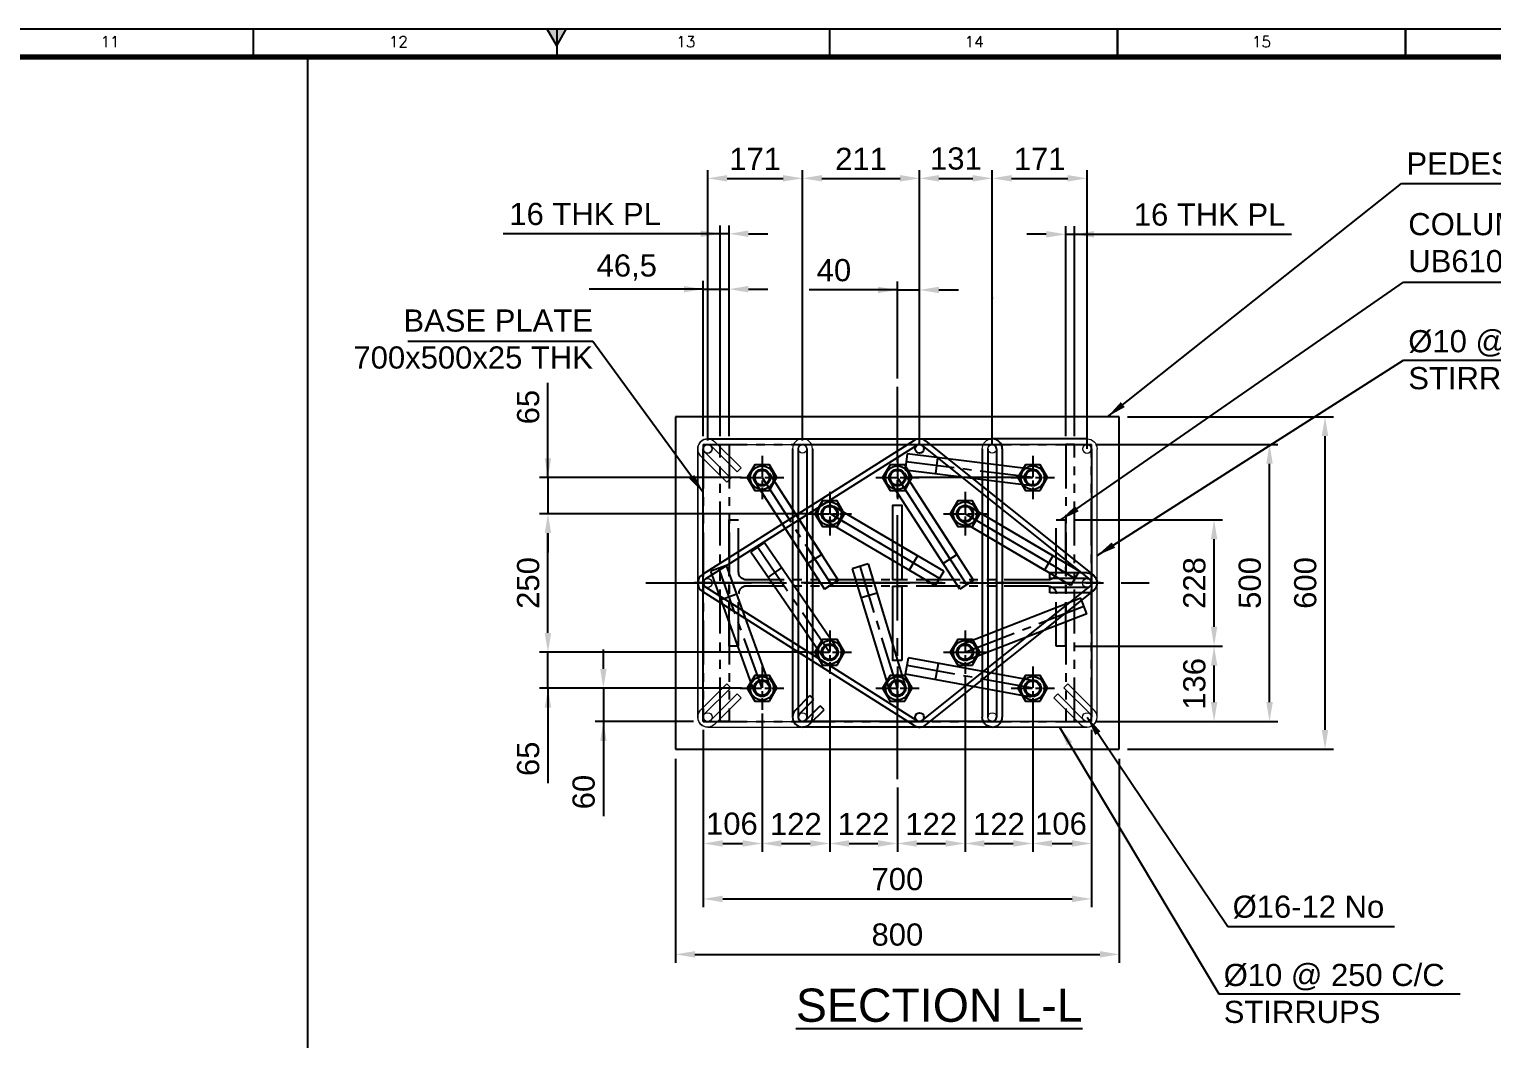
# Model space of a CAD drawing. Header units: millimetres. Extents: x -1055 to 11244, y -20673 to 2560.
# Drawn here: x 6047 to 6310.7, y 1556.7 to 1738.8 of the extents above; entities that cross this region are included whole.
import ezdxf
from ezdxf.enums import TextEntityAlignment as Align

# ---------------------------------------------------------------- set-up
doc = ezdxf.new("R2010")
doc.units = ezdxf.units.MM
doc.linetypes.add('CENTER2', pattern=[28.575, 19.05, -3.175, 3.175, -3.175])
doc.linetypes.add('PHANTOM2', pattern=[31.75, 15.875, -3.175, 3.175, -3.175, 3.175, -3.175])
doc.layers.add('BORDER', color=6, linetype='Continuous')
doc.styles.add('ROMANS', font='romans.shx', dxfattribs={"width": 0.8})
doc.styles.get("Standard").update_dxf_attribs({"font": 'arial.ttf'})
doc.dimstyles.new('ISO-25', dxfattribs={"dimtxt": 4, "dimasz": 3.5, "dimexe": 1.5, "dimexo": 1.5, "dimgap": 1.5, "dimtad": 1, "dimtxsty": 'Standard', "dimcen": 0, "dimadec": 0, "dimazin": 0, "dimtfac": 1, "dimtmove": 0, "dimatfit": 3, "dimfxl": 1, "dimarcsym": 0})

# ---------------------------------------------------------------- blocks, each defined once
blk = doc.blocks.new('A1B')
at = {"layer": 'BORDER', "color": 1}
for p, q in [((575.81, 585), (575.81, 590)), ((679.69, 590), (679.69, 585)), ((731.63, 590), (731.63, 585)), ((731.63, 585), (731.63, 590)), ((731.63, 590), (731.63, 585)), ((783.56, 590), (783.56, 585)), ((783.56, 585), (783.56, 590))]:
    blk.add_line(p, q, dxfattribs=at)
at = {"layer": 'BORDER'}
for p, q in [((630.5, 587), (628.77, 590)), ((630.5, 590), (630.5, 585)), ((630.5, 587), (632.23, 590))]:
    blk.add_line(p, q, dxfattribs=at)
blk.add_lwpolyline([(837, 3), (837, 590), (3, 590), (3, 3)], close=True, dxfattribs=at)
at = {"layer": 'BORDER', "const_width": 1}
blk.add_lwpolyline([(8, 8), (832, 8), (832, 585), (8, 585)], close=True, dxfattribs=at)
at = {"layer": 'BORDER'}
blk.add_solid([(632.23, 590), (628.77, 590), (630.5, 587)], dxfattribs=at)
at = {"layer": 'BORDER', "color": 1, "style": 'ROMANS'}
for s, p in [('11', (549.97, 586.75)), ('12', (601.96, 586.75)), ('13', (653.79, 586.75)), ('14', (705.77, 586.75)), ('15', (757.56, 586.75))]:
    blk.add_text(s, height=2, dxfattribs=at).set_placement(p, align=Align.CENTER)
blk = doc.blocks.new('*D28468')
at = {"color": 0, "lineweight": -2}
for p, q in [((6163.5, 1607.19), (6163.5, 1570.44)), ((6243.5, 1607.19), (6243.5, 1570.44)), ((6167, 1571.94), (6240, 1571.94))]:
    blk.add_line(p, q, dxfattribs=at)
at = {"color": 0}
for points in [[(6167, 1572.53), (6167, 1571.36), (6163.5, 1571.94)], [(6240, 1571.36), (6240, 1572.53), (6243.5, 1571.94)]]:
    blk.add_solid(points, dxfattribs=at)
at = {"layer": 'Defpoints', "color": 0}
for p in [(6163.5, 1608.69), (6243.5, 1608.69), (6243.5, 1571.94)]:
    blk.add_point(p, dxfattribs=at)
at = {"color": 0, "insert": (6203.5, 1575.49), "char_height": 4, "attachment_point": 5}
blk.add_mtext('800', dxfattribs=at)
blk = doc.blocks.new('*D28469')
at = {"color": 0, "lineweight": -2}
for p, q in [((6245, 1668.94), (6282.1, 1668.94)), ((6280.6, 1612.44), (6280.6, 1665.44)), ((6245, 1608.94), (6282.1, 1608.94))]:
    blk.add_line(p, q, dxfattribs=at)
at = {"color": 0}
for points in [[(6281.18, 1665.44), (6280.01, 1665.44), (6280.6, 1668.94)], [(6280.01, 1612.44), (6281.18, 1612.44), (6280.6, 1608.94)]]:
    blk.add_solid(points, dxfattribs=at)
at = {"layer": 'Defpoints', "color": 0}
for p in [(6243.5, 1668.94), (6280.6, 1668.94), (6243.5, 1608.94)]:
    blk.add_point(p, dxfattribs=at)
at = {"color": 0, "insert": (6277.05, 1638.94), "char_height": 4, "attachment_point": 5, "rotation": 90}
blk.add_mtext('600', dxfattribs=at)
blk = doc.blocks.new('*D28470')
at = {"color": 0, "lineweight": -2}
for p, q in [((6239.2, 1663.94), (6272.1, 1663.94)), ((6270.6, 1617.44), (6270.6, 1660.44)), ((6239.2, 1613.94), (6272.1, 1613.94))]:
    blk.add_line(p, q, dxfattribs=at)
at = {"color": 0}
for points in [[(6271.18, 1660.44), (6270.01, 1660.44), (6270.6, 1663.94)], [(6270.01, 1617.44), (6271.18, 1617.44), (6270.6, 1613.94)]]:
    blk.add_solid(points, dxfattribs=at)
at = {"layer": 'Defpoints', "color": 0}
for p in [(6237.7, 1663.94), (6270.6, 1663.94), (6237.7, 1613.94)]:
    blk.add_point(p, dxfattribs=at)
at = {"color": 0, "insert": (6267.05, 1638.94), "char_height": 4, "attachment_point": 5, "rotation": 90}
blk.add_mtext('500', dxfattribs=at)
blk = doc.blocks.new('*D28471')
at = {"color": 0, "lineweight": -2}
for p, q in [((6168.5, 1612.44), (6168.5, 1580.44)), ((6238.5, 1612.44), (6238.5, 1580.44)), ((6172, 1581.94), (6235, 1581.94))]:
    blk.add_line(p, q, dxfattribs=at)
at = {"color": 0}
for points in [[(6172, 1582.53), (6172, 1581.36), (6168.5, 1581.94)], [(6235, 1581.36), (6235, 1582.53), (6238.5, 1581.94)]]:
    blk.add_solid(points, dxfattribs=at)
at = {"layer": 'Defpoints', "color": 0}
for p in [(6168.5, 1613.94), (6238.5, 1613.94), (6238.5, 1581.94)]:
    blk.add_point(p, dxfattribs=at)
at = {"color": 0, "insert": (6203.5, 1585.49), "char_height": 4, "attachment_point": 5}
blk.add_mtext('700', dxfattribs=at)
blk = doc.blocks.new('*D28472')
at = {"color": 0, "lineweight": -2}
for p, q in [((6179.1, 1615.4), (6179.1, 1590.44)), ((6168.5, 1612.44), (6168.5, 1590.44)), ((6172, 1591.94), (6175.6, 1591.94))]:
    blk.add_line(p, q, dxfattribs=at)
at = {"color": 0}
for points in [[(6172, 1592.53), (6172, 1591.36), (6168.5, 1591.94)], [(6175.6, 1591.36), (6175.6, 1592.53), (6179.1, 1591.94)]]:
    blk.add_solid(points, dxfattribs=at)
at = {"layer": 'Defpoints', "color": 0}
for p in [(6179.1, 1616.9), (6168.5, 1613.94), (6179.1, 1591.94)]:
    blk.add_point(p, dxfattribs=at)
at = {"color": 0, "insert": (6173.66, 1595.49), "char_height": 4, "attachment_point": 5}
blk.add_mtext('106', dxfattribs=at)
blk = doc.blocks.new('*D28473')
at = {"color": 0, "lineweight": -2}
for p, q in [((6191.3, 1621.66), (6191.3, 1590.44)), ((6179.1, 1615.4), (6179.1, 1590.44)), ((6182.6, 1591.94), (6187.8, 1591.94))]:
    blk.add_line(p, q, dxfattribs=at)
at = {"color": 0}
for points in [[(6182.6, 1592.53), (6182.6, 1591.36), (6179.1, 1591.94)], [(6187.8, 1591.36), (6187.8, 1592.53), (6191.3, 1591.94)]]:
    blk.add_solid(points, dxfattribs=at)
at = {"layer": 'Defpoints', "color": 0}
for p in [(6191.3, 1623.16), (6179.1, 1616.9), (6191.3, 1591.94)]:
    blk.add_point(p, dxfattribs=at)
at = {"color": 0, "insert": (6185.2, 1595.45), "char_height": 4, "attachment_point": 5}
blk.add_mtext('122', dxfattribs=at)
blk = doc.blocks.new('*D28474')
at = {"color": 0, "lineweight": -2}
for p, q in [((6191.3, 1621.66), (6191.3, 1590.44)), ((6203.5, 1602.07), (6203.5, 1590.44)), ((6194.8, 1591.94), (6200, 1591.94))]:
    blk.add_line(p, q, dxfattribs=at)
at = {"color": 0}
for points in [[(6194.8, 1592.53), (6194.8, 1591.36), (6191.3, 1591.94)], [(6200, 1591.36), (6200, 1592.53), (6203.5, 1591.94)]]:
    blk.add_solid(points, dxfattribs=at)
at = {"layer": 'Defpoints', "color": 0}
for p in [(6191.3, 1623.16), (6203.5, 1603.57), (6203.5, 1591.94)]:
    blk.add_point(p, dxfattribs=at)
at = {"color": 0, "insert": (6197.4, 1595.45), "char_height": 4, "attachment_point": 5}
blk.add_mtext('122', dxfattribs=at)
blk = doc.blocks.new('*D28475')
at = {"color": 0, "lineweight": -2}
for p, q in [((6215.7, 1622.09), (6215.7, 1590.44)), ((6203.5, 1602.07), (6203.5, 1590.44)), ((6207, 1591.94), (6212.2, 1591.94))]:
    blk.add_line(p, q, dxfattribs=at)
at = {"color": 0}
for points in [[(6207, 1592.53), (6207, 1591.36), (6203.5, 1591.94)], [(6212.2, 1591.36), (6212.2, 1592.53), (6215.7, 1591.94)]]:
    blk.add_solid(points, dxfattribs=at)
at = {"layer": 'Defpoints', "color": 0}
for p in [(6215.7, 1623.59), (6203.5, 1603.57), (6215.7, 1591.94)]:
    blk.add_point(p, dxfattribs=at)
at = {"color": 0, "insert": (6209.6, 1595.45), "char_height": 4, "attachment_point": 5}
blk.add_mtext('122', dxfattribs=at)
blk = doc.blocks.new('*D28476')
at = {"color": 0, "lineweight": -2}
for p, q in [((6227.9, 1616.14), (6227.9, 1590.44)), ((6215.7, 1606.79), (6215.7, 1590.44)), ((6219.2, 1591.94), (6224.4, 1591.94))]:
    blk.add_line(p, q, dxfattribs=at)
at = {"color": 0}
for points in [[(6219.2, 1592.53), (6219.2, 1591.36), (6215.7, 1591.94)], [(6224.4, 1591.36), (6224.4, 1592.53), (6227.9, 1591.94)]]:
    blk.add_solid(points, dxfattribs=at)
at = {"layer": 'Defpoints', "color": 0}
for p in [(6227.9, 1617.64), (6215.7, 1608.29), (6227.9, 1591.94)]:
    blk.add_point(p, dxfattribs=at)
at = {"color": 0, "insert": (6221.8, 1595.45), "char_height": 4, "attachment_point": 5}
blk.add_mtext('122', dxfattribs=at)
blk = doc.blocks.new('*D28477')
at = {"color": 0, "lineweight": -2}
for p, q in [((6227.9, 1616.14), (6227.9, 1590.44)), ((6238.5, 1612.19), (6238.5, 1590.44)), ((6231.4, 1591.94), (6235, 1591.94))]:
    blk.add_line(p, q, dxfattribs=at)
at = {"color": 0}
for points in [[(6231.4, 1592.53), (6231.4, 1591.36), (6227.9, 1591.94)], [(6235, 1591.36), (6235, 1592.53), (6238.5, 1591.94)]]:
    blk.add_solid(points, dxfattribs=at)
at = {"layer": 'Defpoints', "color": 0}
for p in [(6227.9, 1617.64), (6238.5, 1613.69), (6238.5, 1591.94)]:
    blk.add_point(p, dxfattribs=at)
at = {"color": 0, "insert": (6232.99, 1595.49), "char_height": 4, "attachment_point": 5}
blk.add_mtext('106', dxfattribs=at)
blk = doc.blocks.new('*D28478')
at = {"color": 0, "lineweight": -2}
for p, q in [((6140.5, 1629.94), (6140.5, 1633.44)), ((6187.04, 1626.44), (6139, 1626.44)), ((6140.5, 1619.94), (6140.5, 1626.44)), ((6175.4, 1619.94), (6139, 1619.94)), ((6140.5, 1619.94), (6140.5, 1602.83)), ((6140.5, 1616.44), (6140.5, 1612.94))]:
    blk.add_line(p, q, dxfattribs=at)
at = {"color": 0}
for points in [[(6139.91, 1629.94), (6141.08, 1629.94), (6140.5, 1626.44)], [(6141.08, 1616.44), (6139.91, 1616.44), (6140.5, 1619.94)]]:
    blk.add_solid(points, dxfattribs=at)
at = {"layer": 'Defpoints', "color": 0}
for p in [(6140.5, 1626.44), (6188.54, 1626.44), (6176.9, 1619.94)]:
    blk.add_point(p, dxfattribs=at)
at = {"color": 0, "insert": (6136.95, 1607.22), "char_height": 4, "attachment_point": 5, "rotation": 90}
blk.add_mtext('65', dxfattribs=at)
blk = doc.blocks.new('*D28479')
at = {"color": 0, "lineweight": -2}
for p, q in [((6186.72, 1651.44), (6139, 1651.44)), ((6140.5, 1629.94), (6140.5, 1647.94)), ((6187.04, 1626.44), (6139, 1626.44))]:
    blk.add_line(p, q, dxfattribs=at)
at = {"color": 0}
for points in [[(6141.08, 1647.94), (6139.91, 1647.94), (6140.5, 1651.44)], [(6139.91, 1629.94), (6141.08, 1629.94), (6140.5, 1626.44)]]:
    blk.add_solid(points, dxfattribs=at)
at = {"layer": 'Defpoints', "color": 0}
for p in [(6140.5, 1651.44), (6188.22, 1651.44), (6188.54, 1626.44)]:
    blk.add_point(p, dxfattribs=at)
at = {"color": 0, "insert": (6136.95, 1638.94), "char_height": 4, "attachment_point": 5, "rotation": 90}
blk.add_mtext('250', dxfattribs=at)
blk = doc.blocks.new('*D28480')
at = {"color": 0, "lineweight": -2}
for p, q in [((6168.5, 1665.44), (6168.5, 1693.44)), ((6173.15, 1665.44), (6173.15, 1693.44)), ((6168.5, 1691.94), (6147.92, 1691.94)), ((6165, 1691.94), (6161.5, 1691.94)), ((6168.5, 1691.94), (6173.15, 1691.94)), ((6176.65, 1691.94), (6180.15, 1691.94))]:
    blk.add_line(p, q, dxfattribs=at)
at = {"color": 0}
for points in [[(6165, 1691.36), (6165, 1692.53), (6168.5, 1691.94)], [(6176.65, 1692.53), (6176.65, 1691.36), (6173.15, 1691.94)]]:
    blk.add_solid(points, dxfattribs=at)
at = {"layer": 'Defpoints', "color": 0}
for p in [(6173.15, 1691.94), (6168.5, 1663.94), (6173.15, 1663.94)]:
    blk.add_point(p, dxfattribs=at)
at = {"color": 0, "insert": (6154.71, 1695.85), "char_height": 4, "attachment_point": 5}
blk.add_mtext('46,5', dxfattribs=at)
blk = doc.blocks.new('*D28481')
at = {"color": 0, "lineweight": -2}
for p, q in [((6171.55, 1665.44), (6171.55, 1703.44)), ((6173.15, 1665.44), (6173.15, 1703.44)), ((6171.55, 1701.94), (6132.44, 1701.94)), ((6168.05, 1701.94), (6164.55, 1701.94)), ((6173.15, 1701.94), (6171.55, 1701.94)), ((6176.65, 1701.94), (6180.15, 1701.94))]:
    blk.add_line(p, q, dxfattribs=at)
at = {"color": 0}
for points in [[(6168.05, 1701.36), (6168.05, 1702.53), (6171.55, 1701.94)], [(6176.65, 1702.53), (6176.65, 1701.36), (6173.15, 1701.94)]]:
    blk.add_solid(points, dxfattribs=at)
at = {"layer": 'Defpoints', "color": 0}
for p in [(6171.55, 1701.94), (6171.55, 1663.94), (6173.15, 1663.94)]:
    blk.add_point(p, dxfattribs=at)
at = {"color": 0, "insert": (6147.2, 1705.49), "char_height": 4, "attachment_point": 5}
blk.add_mtext('16 THK PL', dxfattribs=at)
blk = doc.blocks.new('*D28482')
at = {"color": 0, "lineweight": -2}
for p, q in [((6233.85, 1665.44), (6233.85, 1703.34)), ((6235.45, 1665.44), (6235.45, 1703.34)), ((6230.35, 1701.84), (6226.85, 1701.84)), ((6233.85, 1701.84), (6235.45, 1701.84)), ((6235.45, 1701.84), (6274.55, 1701.84)), ((6238.95, 1701.84), (6242.45, 1701.84))]:
    blk.add_line(p, q, dxfattribs=at)
at = {"color": 0}
for points in [[(6230.35, 1701.26), (6230.35, 1702.43), (6233.85, 1701.84)], [(6238.95, 1702.43), (6238.95, 1701.26), (6235.45, 1701.84)]]:
    blk.add_solid(points, dxfattribs=at)
at = {"layer": 'Defpoints', "color": 0}
for p in [(6235.45, 1701.84), (6233.85, 1663.94), (6235.45, 1663.94)]:
    blk.add_point(p, dxfattribs=at)
at = {"color": 0, "insert": (6259.79, 1705.38), "char_height": 4, "attachment_point": 5}
blk.add_mtext('16 THK PL', dxfattribs=at)
blk = doc.blocks.new('*D28483')
at = {"color": 0, "lineweight": -2}
for p, q in [((6235.35, 1650.34), (6262.1, 1650.34)), ((6260.6, 1631.04), (6260.6, 1646.84)), ((6235.35, 1627.54), (6262.1, 1627.54))]:
    blk.add_line(p, q, dxfattribs=at)
at = {"color": 0}
for points in [[(6261.18, 1646.84), (6260.01, 1646.84), (6260.6, 1650.34)], [(6260.01, 1631.04), (6261.18, 1631.04), (6260.6, 1627.54)]]:
    blk.add_solid(points, dxfattribs=at)
at = {"layer": 'Defpoints', "color": 0}
for p in [(6233.85, 1650.34), (6260.6, 1650.34), (6233.85, 1627.54)]:
    blk.add_point(p, dxfattribs=at)
at = {"color": 0, "insert": (6257.05, 1638.94), "char_height": 4, "attachment_point": 5, "rotation": 90}
blk.add_mtext('228', dxfattribs=at)
blk = doc.blocks.new('*D28484')
at = {"color": 0, "lineweight": -2}
for p, q in [((6235.35, 1627.54), (6262.1, 1627.54)), ((6260.6, 1617.44), (6260.6, 1624.04)), ((6240, 1613.94), (6262.1, 1613.94))]:
    blk.add_line(p, q, dxfattribs=at)
at = {"color": 0}
for points in [[(6261.18, 1624.04), (6260.01, 1624.04), (6260.6, 1627.54)], [(6260.01, 1617.44), (6261.18, 1617.44), (6260.6, 1613.94)]]:
    blk.add_solid(points, dxfattribs=at)
at = {"layer": 'Defpoints', "color": 0}
for p in [(6233.85, 1627.54), (6260.6, 1627.54), (6238.5, 1613.94)]:
    blk.add_point(p, dxfattribs=at)
at = {"color": 0, "insert": (6257.05, 1620.74), "char_height": 4, "attachment_point": 5, "rotation": 90}
blk.add_mtext('136', dxfattribs=at)
blk = doc.blocks.new('A$7E96121019391FB')
at = {"color": 1}
blk.add_lwpolyline([(39.8, 0), (53.1, 23), (39.8, 46), (13.3, 46), (0, 23), (13.3, 0)], close=True, dxfattribs=at)
for radius in [21.2, 15, 13.1]:
    blk.add_circle((26.6, 23), radius, dxfattribs=at)
blk = doc.blocks.new('A$7E9612101F8110')
at = {"color": 3, "linetype": 'CENTER2', "ltscale": 0.2}
for p, q in [((3.91, 7.83), (3.91, 0)), ((0, 3.91), (7.83, 3.91))]:
    blk.add_line(p, q, dxfattribs=at)
at = {"xscale": 0.1, "yscale": 0.1, "zscale": 0.1}
blk.add_blockref('A$7E96121019391FB', (1.26, 1.61), dxfattribs=at)
blk = doc.blocks.new('*D28485')
at = {"color": 0, "lineweight": -2}
for p, q in [((6169.3, 1664.64), (6169.3, 1713.44)), ((6172.8, 1711.94), (6182.9, 1711.94)), ((6186.4, 1664.64), (6186.4, 1713.44))]:
    blk.add_line(p, q, dxfattribs=at)
at = {"color": 0}
for points in [[(6172.8, 1712.53), (6172.8, 1711.36), (6169.3, 1711.94)], [(6182.9, 1711.36), (6182.9, 1712.53), (6186.4, 1711.94)]]:
    blk.add_solid(points, dxfattribs=at)
at = {"layer": 'Defpoints', "color": 0}
for p in [(6186.4, 1711.94), (6169.3, 1663.14), (6186.4, 1663.14)]:
    blk.add_point(p, dxfattribs=at)
at = {"color": 0, "insert": (6177.85, 1715.45), "char_height": 4, "attachment_point": 5}
blk.add_mtext('171', dxfattribs=at)
blk = doc.blocks.new('*D28486')
at = {"color": 0, "lineweight": -2}
for p, q in [((6186.4, 1664.64), (6186.4, 1713.44)), ((6189.9, 1711.94), (6204, 1711.94)), ((6207.5, 1664.64), (6207.5, 1713.44))]:
    blk.add_line(p, q, dxfattribs=at)
at = {"color": 0}
for points in [[(6189.9, 1712.53), (6189.9, 1711.36), (6186.4, 1711.94)], [(6204, 1711.36), (6204, 1712.53), (6207.5, 1711.94)]]:
    blk.add_solid(points, dxfattribs=at)
at = {"layer": 'Defpoints', "color": 0}
for p in [(6207.5, 1711.94), (6186.4, 1663.14), (6207.5, 1663.14)]:
    blk.add_point(p, dxfattribs=at)
at = {"color": 0, "insert": (6196.95, 1715.45), "char_height": 4, "attachment_point": 5}
blk.add_mtext('211', dxfattribs=at)
blk = doc.blocks.new('*D28487')
at = {"color": 0, "lineweight": -2}
for p, q in [((6207.5, 1664.64), (6207.5, 1713.44)), ((6211, 1711.94), (6217.1, 1711.94)), ((6220.6, 1664.64), (6220.6, 1713.44))]:
    blk.add_line(p, q, dxfattribs=at)
at = {"color": 0}
for points in [[(6211, 1712.53), (6211, 1711.36), (6207.5, 1711.94)], [(6217.1, 1711.36), (6217.1, 1712.53), (6220.6, 1711.94)]]:
    blk.add_solid(points, dxfattribs=at)
at = {"layer": 'Defpoints', "color": 0}
for p in [(6220.6, 1711.94), (6207.5, 1663.14), (6220.6, 1663.14)]:
    blk.add_point(p, dxfattribs=at)
at = {"color": 0, "insert": (6214.05, 1715.49), "char_height": 4, "attachment_point": 5}
blk.add_mtext('131', dxfattribs=at)
blk = doc.blocks.new('*D28488')
at = {"color": 0, "lineweight": -2}
for p, q in [((6220.6, 1663.84), (6220.6, 1713.44)), ((6224.1, 1711.94), (6234.2, 1711.94)), ((6237.7, 1663.84), (6237.7, 1713.44))]:
    blk.add_line(p, q, dxfattribs=at)
at = {"color": 0}
for points in [[(6224.1, 1712.53), (6224.1, 1711.36), (6220.6, 1711.94)], [(6234.2, 1711.36), (6234.2, 1712.53), (6237.7, 1711.94)]]:
    blk.add_solid(points, dxfattribs=at)
at = {"layer": 'Defpoints', "color": 0}
for p in [(6237.7, 1711.94), (6220.6, 1662.34), (6237.7, 1662.34)]:
    blk.add_point(p, dxfattribs=at)
at = {"color": 0, "insert": (6229.15, 1715.45), "char_height": 4, "attachment_point": 5}
blk.add_mtext('171', dxfattribs=at)
blk = doc.blocks.new('*D28489')
at = {"color": 0, "lineweight": -2}
for p, q in [((6140.5, 1657.94), (6140.5, 1675.06)), ((6140.5, 1661.44), (6140.5, 1664.94)), ((6175.4, 1657.94), (6139, 1657.94)), ((6140.5, 1657.94), (6140.5, 1651.44)), ((6187.04, 1651.44), (6139, 1651.44)), ((6140.5, 1647.94), (6140.5, 1644.44))]:
    blk.add_line(p, q, dxfattribs=at)
at = {"color": 0}
for points in [[(6139.91, 1661.44), (6141.08, 1661.44), (6140.5, 1657.94)], [(6141.08, 1647.94), (6139.91, 1647.94), (6140.5, 1651.44)]]:
    blk.add_solid(points, dxfattribs=at)
at = {"layer": 'Defpoints', "color": 0}
for p in [(6176.9, 1657.94), (6140.5, 1651.44), (6188.54, 1651.44)]:
    blk.add_point(p, dxfattribs=at)
at = {"color": 0, "insert": (6136.95, 1670.67), "char_height": 4, "attachment_point": 5, "rotation": 90}
blk.add_mtext('65', dxfattribs=at)
blk = doc.blocks.new('*D28490')
at = {"color": 0, "lineweight": -2}
for p, q in [((6150.5, 1623.44), (6150.5, 1626.94)), ((6174.47, 1619.94), (6149, 1619.94)), ((6150.5, 1619.94), (6150.5, 1613.94)), ((6166.75, 1613.94), (6149, 1613.94)), ((6150.5, 1613.94), (6150.5, 1596.85)), ((6150.5, 1610.44), (6150.5, 1606.94))]:
    blk.add_line(p, q, dxfattribs=at)
at = {"color": 0}
for points in [[(6149.91, 1623.44), (6151.08, 1623.44), (6150.5, 1619.94)], [(6151.08, 1610.44), (6149.91, 1610.44), (6150.5, 1613.94)]]:
    blk.add_solid(points, dxfattribs=at)
at = {"layer": 'Defpoints', "color": 0}
for p in [(6175.97, 1619.94), (6150.5, 1613.94), (6168.25, 1613.94)]:
    blk.add_point(p, dxfattribs=at)
at = {"color": 0, "insert": (6146.95, 1601.22), "char_height": 4, "attachment_point": 5, "rotation": 90}
blk.add_mtext('60', dxfattribs=at)
blk = doc.blocks.new('A$7E97AA2283C4')
at = {"color": 1}
for p, q in [((0, 50.2), (0, 1.8)), ((1, 50.2), (1, 1.8)), ((1.8, 52), (36, 52)), ((1.8, 51), (36, 51)), ((36.8, 50.2), (36.8, 1.8)), ((37.8, 50.2), (37.8, 1.8)), ((0.53, 3.07), (3.14, 5.69)), ((3.85, 4.98), (3.14, 5.69)), ((1.23, 2.37), (3.85, 4.98)), ((2.37, 1.23), (4.98, 3.85)), ((3.07, 0.53), (5.69, 3.14)), ((5.69, 3.14), (4.98, 3.85)), ((36, 1), (1.8, 1)), ((36, 0), (1.8, 0))]:
    blk.add_line(p, q, dxfattribs=at)
at = {"color": 1, "lineweight": 0}
for radius in [1.8, 0.8]:
    blk.add_arc((1.8, 50.2), radius, 90, 180, dxfattribs=at)
at = {"color": 1}
for centre, radius, start, end in [((36, 50.2), 1.8, 0, 90), ((36, 50.2), 0.8, 0, 90), ((1.8, 1.8), 1.8, 135, 315), ((1.8, 1.8), 0.8, 135, 315), ((36, 1.8), 1.8, 270, 0), ((36, 1.8), 0.8, 270, 0)]:
    blk.add_arc(centre, radius, start, end, dxfattribs=at)
blk = doc.blocks.new('A$7E971910239143')
at = {"color": 5}
for p, q in [((39.04, 51.72), (0.84, 27.52)), ((39.57, 50.88), (1.37, 26.68)), ((40.5, 50.82), (70.7, 26.62)), ((41.13, 51.6), (71.33, 27.4)), ((70.2, 27.8), (63.5, 27.8)), ((63.5, 26.8), (63.5, 27.8)), ((70.2, 26.8), (63.5, 26.8)), ((39.04, 0.28), (0.84, 24.48)), ((39.57, 1.12), (1.37, 25.32)), ((40.5, 1.18), (70.7, 25.38)), ((41.13, 0.4), (71.33, 24.6)), ((70.2, 25.2), (63.5, 25.2)), ((63.5, 24.2), (63.5, 25.2)), ((70.2, 24.2), (63.5, 24.2))]:
    blk.add_line(p, q, dxfattribs=at)
for centre, radius, start, end in [((40, 50.2), 1.8, 51.2939, 122.3546), ((40, 50.2), 0.8, 51.2939, 122.3546), ((1.8, 26), 1.8, 122.3546, 237.6454), ((1.8, 26), 0.8, 122.3546, 237.6454), ((40, 1.8), 1.8, 237.6454, 308.7061), ((40, 1.8), 0.8, 237.6454, 308.7061)]:
    blk.add_arc(centre, radius, start, end, dxfattribs=at)
at = {"color": 5, "extrusion": (0, 0, -1)}
for radius in [1.8, 0.8]:
    blk.add_arc((-70.2, 26), radius, 90, 270, dxfattribs=at)
blk = doc.blocks.new('A$7E97191003630D')
at = {"color": 4, "lineweight": 0}
for p, q in [((0, 1.8), (0, 50.2)), ((1, 50.2), (1, 3.55)), ((1.8, 51), (18.9, 51)), ((0.53, 3.07), (5.26, 7.81)), ((1.23, 2.37), (5.97, 7.1)), ((2.37, 1.23), (7.1, 5.97)), ((5.26, 7.81), (5.97, 7.1)), ((7.1, 5.97), (7.81, 5.26)), ((3.07, 0.53), (7.81, 5.26)), ((1.8, 1), (18.9, 1)), ((1.8, 0), (18.9, 0))]:
    blk.add_line(p, q, dxfattribs=at)
at = {"color": 4}
for p, q in [((1.8, 52), (18.9, 52)), ((19.7, 50.2), (19.7, 1.8)), ((20.7, 50.2), (20.7, 1.8))]:
    blk.add_line(p, q, dxfattribs=at)
at = {"color": 4, "lineweight": 0}
for centre, radius, start, end in [((1.8, 50.2), 1.8, 90, 180), ((1.8, 50.2), 0.8, 90, 180), ((18.9, 50.2), 1.8, 0, 90), ((18.9, 50.2), 0.8, 0, 90), ((18.9, 1.8), 0.8, 270, 0)]:
    blk.add_arc(centre, radius, start, end, dxfattribs=at)
at = {"color": 4, "lineweight": 0, "extrusion": (0, 0, -1)}
for radius in [1.8, 0.8]:
    blk.add_arc((-1.8, 1.8), radius, 225, 45, dxfattribs=at)
at = {"color": 4}
blk.add_arc((18.9, 1.8), 1.8, 270, 0, dxfattribs=at)
blk = doc.blocks.new('A$7E9719F3BD96')
at = {"color": 50, "lineweight": 0}
for p, q in [((0, 50.2), (0, 1.8)), ((1.8, 52), (70.2, 52)), ((1.8, 51), (70.2, 51)), ((2.37, 50.77), (7.1, 46.03)), ((3.07, 51.47), (7.81, 46.74)), ((71, 1.8), (71, 50.2)), ((72, 1.8), (72, 50.2)), ((0.53, 48.93), (5.26, 44.19)), ((1, 1.8), (1, 48.45)), ((1.23, 49.63), (5.97, 44.9)), ((5.26, 44.19), (5.97, 44.9)), ((7.1, 46.03), (7.81, 46.74)), ((1.8, 1), (70.2, 1)), ((1.8, 0), (70.2, 0))]:
    blk.add_line(p, q, dxfattribs=at)
at = {"color": 50, "lineweight": 0, "extrusion": (0, 0, -1)}
for centre, radius, start, end in [((-1.8, 50.2), 1.8, 315, 135), ((-1.8, 50.2), 0.8, 315, 135), ((-70.2, 50.2), 1.8, 90, 180), ((-70.2, 50.2), 0.8, 90, 180)]:
    blk.add_arc(centre, radius, start, end, dxfattribs=at)
at = {"color": 50, "lineweight": 0}
for centre, radius, start, end in [((1.8, 1.8), 1.8, 180, 270), ((1.8, 1.8), 0.8, 180, 270), ((70.2, 1.8), 0.8, 270, 0), ((70.2, 1.8), 1.8, 270, 0)]:
    blk.add_arc(centre, radius, start, end, dxfattribs=at)
blk = doc.blocks.new('*D28609')
at = {"color": 0, "lineweight": -2}
for p, q in [((6203.5, 1675.81), (6203.5, 1693.31)), ((6207.5, 1663.84), (6207.5, 1693.31)), ((6203.5, 1691.81), (6187.62, 1691.81)), ((6200, 1691.81), (6196.5, 1691.81)), ((6203.5, 1691.81), (6207.5, 1691.81)), ((6211, 1691.81), (6214.5, 1691.81))]:
    blk.add_line(p, q, dxfattribs=at)
at = {"color": 0}
for points in [[(6200, 1691.22), (6200, 1692.39), (6203.5, 1691.81)], [(6211, 1692.39), (6211, 1691.22), (6207.5, 1691.81)]]:
    blk.add_solid(points, dxfattribs=at)
at = {"layer": 'Defpoints', "color": 0}
for p in [(6207.5, 1691.81), (6203.5, 1674.31), (6207.5, 1662.34)]:
    blk.add_point(p, dxfattribs=at)
at = {"color": 0, "insert": (6192.06, 1695.35), "char_height": 4, "attachment_point": 5}
blk.add_mtext('40', dxfattribs=at)
blk = doc.blocks.new('A$7E9810106351EA')
at = {"color": 4, "linetype": 'PHANTOM2', "ltscale": 0.5}
for p, q in [((6.3, 0), (6.3, 22.8)), ((6.3, 22.8), (8.03, 22.8)), ((8.03, 13.36), (8.03, 22.8)), ((65.27, 22.8), (67, 22.8)), ((65.27, 13.36), (65.27, 22.8)), ((67, 0), (67, 22.8)), ((63.87, 11.96), (9.43, 11.96)), ((63.87, 10.84), (9.43, 10.84)), ((8.03, 0), (8.03, 9.44)), ((65.27, 0), (65.27, 9.44)), ((8.03, 0), (6.3, 0)), ((67, 0), (65.27, 0))]:
    blk.add_line(p, q, dxfattribs=at)
at = {"color": 3, "linetype": 'CENTER2'}
blk.add_line((73.3, 11.4), (0, 11.4), dxfattribs=at)
at = {"color": 4, "linetype": 'PHANTOM2', "ltscale": 0.5, "extrusion": (0, 0, -1)}
for centre, start, end in [((-9.43, 13.36), 270, 0), ((-63.87, 13.36), 180, 270), ((-63.87, 9.44), 90, 180)]:
    blk.add_arc(centre, 1.4, start, end, dxfattribs=at)
at = {"color": 4, "linetype": 'PHANTOM2', "ltscale": 0.5}
blk.add_arc((9.43, 9.44), 1.4, 90, 180, dxfattribs=at)

msp = doc.modelspace()

# ---------------------------------------------------------------- linework, layer by layer
for p, q in [((6097.145682, 1733.838959), (6097.145682, 1358.552122)), ((6237.696534, 1663.143398), (6237.696534, 1702.063019)), ((6233.896534, 1663.943398), (6235.496534, 1663.943398)), ((6168.496534, 1613.943398), (6168.496534, 1663.143398)), ((6238.496534, 1663.143398), (6238.496534, 1614.743398)), ((6227.896534, 1657.943398), (6206.396534, 1657.943398))]:
    msp.add_line(p, q)
at = {"color": 3, "linetype": 'CENTER2'}
for p, q in [((6203.496534, 1603.572501), (6203.496534, 1674.314295)), ((6158.125636, 1638.943398), (6248.867431, 1638.943398)), ((6212.772137, 1626.443398), (6219.184489, 1626.443398))]:
    msp.add_line(p, q, dxfattribs=at)
at = {"color": 6}
for p, q in [((6243.496534, 1668.943398), (6163.496534, 1668.943398)), ((6163.496534, 1668.943398), (6163.496534, 1608.943398)), ((6243.496534, 1608.943398), (6243.496534, 1668.943398)), ((6214.262842, 1644.06584), (6204.755886, 1658.75828)), ((6217.250742, 1639.448217), (6204.755886, 1658.75828)), ((6211.744138, 1642.436077), (6202.237182, 1657.128516)), ((6214.732038, 1637.818453), (6202.237182, 1657.128516)), ((6213.00349, 1643.250959), (6203.496534, 1657.943398)), ((6215.99139, 1638.633335), (6203.496534, 1657.943398)), ((6214.262842, 1644.06584), (6211.744138, 1642.436077)), ((6214.262842, 1644.06584), (6211.744138, 1642.436077)), ((6198.23718, 1642.384191), (6195.367067, 1641.511008)), ((6195.367067, 1641.511008), (6202.061477, 1619.506806)), ((6198.23718, 1642.384191), (6204.93159, 1620.37999)), ((6217.250742, 1639.448217), (6214.732038, 1637.818453)), ((6199.838018, 1637.122317), (6196.967904, 1636.249133)), ((6163.496534, 1608.943398), (6243.496534, 1608.943398))]:
    msp.add_line(p, q, dxfattribs=at)
at = {"color": 6, "linetype": 'PHANTOM2', "ltscale": 0.5}
for p, q in [((6168.496534, 1663.943398), (6168.496534, 1613.943398)), ((6168.496534, 1663.943398), (6238.496534, 1663.943398)), ((6238.496534, 1613.943398), (6238.496534, 1663.943398)), ((6168.496534, 1613.943398), (6238.496534, 1613.943398))]:
    msp.add_line(p, q, dxfattribs=at)
at = {"color": 5}
for p, q in [((6205.256017, 1662.262773), (6204.886785, 1659.285582)), ((6228.08115, 1659.431994), (6205.256017, 1662.262773)), ((6210.714201, 1661.585848), (6210.344969, 1658.608657)), ((6227.711917, 1656.454803), (6204.886785, 1659.285582)), ((6204.97896, 1622.480601), (6205.518938, 1625.431604)), ((6228.10877, 1621.29809), (6205.518938, 1625.431604)), ((6210.389124, 1621.490642), (6210.929102, 1624.441646)), ((6227.568792, 1618.347086), (6204.97896, 1622.480601))]:
    msp.add_line(p, q, dxfattribs=at)
at = {"color": 1}
for p, q in [((6180.355886, 1658.75828), (6189.862842, 1644.06584)), ((6180.355886, 1658.75828), (6192.850742, 1639.448217)), ((6177.837182, 1657.128516), (6187.344138, 1642.436077)), ((6177.837182, 1657.128516), (6190.332038, 1637.818453)), ((6189.862842, 1644.06584), (6187.344138, 1642.436077)), ((6189.862842, 1644.06584), (6187.344138, 1642.436077)), ((6172.716574, 1642.091674), (6169.893945, 1641.075421)), ((6177.68522, 1619.435272), (6169.893945, 1641.075421)), ((6180.507848, 1620.451525), (6172.716574, 1642.091674)), ((6192.850742, 1639.448217), (6190.332038, 1637.818453)), ((6174.579704, 1636.916855), (6171.757076, 1635.900602))]:
    msp.add_line(p, q, dxfattribs=at)
at = {"color": 5, "linetype": 'CENTER2', "ltscale": 0.5}
for p, q in [((6227.896534, 1657.943398), (6205.071401, 1660.774178)), ((6227.896534, 1619.943398), (6205.264544, 1624.041329))]:
    msp.add_line(p, q, dxfattribs=at)
at = {"color": 1, "linetype": 'CENTER2', "ltscale": 0.5}
for p, q in [((6179.096534, 1657.943398), (6188.60349, 1643.250959)), ((6179.096534, 1657.943398), (6191.59139, 1638.633335)), ((6179.096534, 1619.943398), (6171.30526, 1641.583547))]:
    msp.add_line(p, q, dxfattribs=at)
at = {"color": 2, "linetype": 'CENTER2', "ltscale": 0.5}
for p, q in [((6206.371241, 1642.555024), (6191.290424, 1651.457513)), ((6211.096853, 1639.765407), (6191.290424, 1651.457513)), ((6178.330249, 1645.394423), (6191.328091, 1626.419279))]:
    msp.add_line(p, q, dxfattribs=at)
at = {"color": 2}
for p, q in [((6207.13377, 1643.846748), (6192.052952, 1652.749237)), ((6211.859382, 1641.05713), (6192.052952, 1652.749237)), ((6205.608712, 1641.263301), (6190.527895, 1650.16579)), ((6210.334324, 1638.473683), (6190.527895, 1650.16579)), ((6179.567758, 1646.242108), (6177.092739, 1644.546737)), ((6179.567758, 1646.242108), (6192.565601, 1627.266964)), ((6177.092739, 1644.546737), (6190.090582, 1625.571594)), ((6207.13377, 1643.846748), (6205.608712, 1641.263301)), ((6207.13377, 1643.846748), (6205.608712, 1641.263301)), ((6182.675938, 1641.704574), (6180.200919, 1640.009203)), ((6211.859382, 1641.05713), (6210.334324, 1638.473683))]:
    msp.add_line(p, q, dxfattribs=at)
at = {"color": 4, "linetype": 'CENTER2', "ltscale": 0.5}
for p, q in [((6230.767482, 1642.548652), (6215.696534, 1651.443398)), ((6235.504066, 1639.75316), (6215.696534, 1651.443398)), ((6215.696534, 1626.443398), (6237.13288, 1634.779049))]:
    msp.add_line(p, q, dxfattribs=at)
at = {"color": 4}
for p, q in [((6231.529889, 1643.840448), (6216.45894, 1652.735194)), ((6236.266473, 1641.044956), (6216.45894, 1652.735194)), ((6230.005075, 1641.256856), (6214.934127, 1650.151603)), ((6234.741659, 1638.461365), (6214.934127, 1650.151603)), ((6231.529889, 1643.840448), (6230.005075, 1641.256856)), ((6231.529889, 1643.840448), (6230.005075, 1641.256856)), ((6236.266473, 1641.044956), (6234.741659, 1638.461365)), ((6236.58925, 1636.177071), (6215.152904, 1627.841421)), ((6237.676509, 1633.381026), (6236.58925, 1636.177071)), ((6237.676509, 1633.381026), (6216.240163, 1625.045376))]:
    msp.add_line(p, q, dxfattribs=at)
at = {"color": 6, "linetype": 'CENTER2', "ltscale": 0.5}
msp.add_line((6203.496534, 1619.943398), (6196.802124, 1641.9476), dxfattribs=at)
at = {"color": 50, "lineweight": 0}
msp.add_lwpolyline([(6243.496534, 1608.943398), (6163.496534, 1608.943398), (6163.496534, 1668.943398), (6243.496534, 1668.943398)], close=True, dxfattribs=at)
at = {"color": 6, "linetype": 'PHANTOM2', "ltscale": 0.5}
for points in [[(6173.146534, 1613.943398), (6171.546534, 1613.943398), (6171.546534, 1663.943398), (6173.146534, 1663.943398)], [(6233.846534, 1613.943398), (6235.446534, 1613.943398), (6235.446534, 1663.943398), (6233.846534, 1663.943398)]]:
    msp.add_lwpolyline(points, close=True, dxfattribs=at)
for points in [[(6204.296534, 1639.503398), (6202.696534, 1639.503398), (6202.696534, 1652.988398), (6204.296534, 1652.988398)], [(6204.296534, 1624.983398), (6202.696534, 1624.983398), (6202.696534, 1638.383398), (6204.296534, 1638.383398)]]:
    msp.add_lwpolyline(points, close=True)
at = {"color": 50, "lineweight": 0, "extrusion": (0, 0, -1)}
for centre in [(-6169.296534, 1663.143398), (-6237.696534, 1663.143398)]:
    msp.add_circle(centre, 0.8, dxfattribs=at)
at = {"color": 50, "lineweight": 0}
for centre in [(6169.296534, 1663.143398), (6186.396534, 1663.143398), (6220.596534, 1663.143398), (6220.596534, 1663.143398), (6169.296534, 1638.943398), (6237.696534, 1638.943398), (6169.296534, 1614.743398), (6186.396534, 1614.743398), (6220.596534, 1614.743398), (6237.696534, 1614.743398)]:
    msp.add_circle(centre, 0.8, dxfattribs=at)
at = {"color": 5}
for centre in [(6207.496534, 1663.143398), (6207.496534, 1614.743398)]:
    msp.add_circle(centre, 0.8, dxfattribs=at)
at = {"color": 6, "lineweight": 0}
msp.add_circle((6220.596534, 1614.743398), 0.8, dxfattribs=at)
at = {"color": 50, "lineweight": 0}
msp.add_arc((6186.396534, 1614.743398), 1.8, 180, 315, dxfattribs=at)
at = {"color": 6}
msp.add_arc((6220.596534, 1614.743398), 1.8, 270, 0, dxfattribs=at)
at = {"color": 6, "lineweight": 0}
msp.add_arc((6220.596534, 1614.743398), 1.8, 315, 330, dxfattribs=at)
msp.add_point((6220.596534, 1690.301003))

# ---------------------------------------------------------------- block references
for name, p in [('A1B', (5511.575072, 1148.838959)), ('A$7E9719F3BD96', (6167.496534, 1612.943398)), ('A$7E97191003630D', (6167.496534, 1612.943398)), ('A$7E971910239143', (6167.496534, 1612.943398)), ('A$7E9612101F8110', (6175.18347, 1654.030335)), ('A$7E9612101F8110', (6199.58347, 1654.030335)), ('A$7E9612101F8110', (6223.98347, 1654.030335)), ('A$7E9612101F8110', (6187.38347, 1647.530335)), ('A$7E9612101F8110', (6211.78347, 1647.530335)), ('A$7E9810106351EA', (6166.84652, 1627.543398)), ('A$7E9612101F8110', (6187.379982, 1622.530335)), ('A$7E9612101F8110', (6211.78347, 1622.530335)), ('A$7E9612101F8110', (6175.18347, 1616.030335)), ('A$7E9612101F8110', (6199.58347, 1616.030335)), ('A$7E9612101F8110', (6223.98347, 1616.030335))]:
    msp.add_blockref(name, p)
at = {"color": 1}
msp.add_blockref('A$7E97AA2283C4', (6184.596534, 1612.943398), dxfattribs=at)
at = {"xscale": -1}
msp.add_blockref('A$7E97191003630D', (6239.496534, 1612.943398), dxfattribs=at)

# ---------------------------------------------------------------- texts
for s, insert, char_height, width, attachment_point in [('PEDESTAL', (6295.279653, 1716.6089), 4, 25.21526738, 1), ('COLUMN\\PUB610x229x113', (6295.611787, 1705.678591), 4, 89.93147237, 1), ('BASE PLATE\\P700x500x25 THK', (6148.606588, 1688.286684), 4, 58.31920979, 3), ('%%C10 @ 250 C/C\\PSTIRRUPS', (6295.611787, 1684.559122), 4, 89.93147237, 1), ('%%C16-12 No', (6263.941446, 1582.54221), 4, 49.96607465, 1), ('%%C10 @ 250 C/C\\PSTIRRUPS', (6262.330134, 1570.229231), 4, 89.93147237, 1), ('{\\LSECTION L-L}', (6185.200092, 1565.771806), 6, 215.90196253, 1)]:
    msp.add_mtext(s, dxfattribs=dict(insert=insert, char_height=char_height, width=width, attachment_point=attachment_point))

# ---------------------------------------------------------------- dimensions: what is measured, and where the dimension line sits
for base, p1, p2, override, picture, middle in [((6186.396534, 1711.943398), (6169.296534, 1663.143398), (6186.396534, 1663.143398), {"dimtxt": 4, "dimlfac": 10}, '*D28485', (6177.846534, 1711.943398)), ((6207.496534, 1711.943398), (6186.396534, 1663.143398), (6207.496534, 1663.143398), {"dimtxt": 4, "dimlfac": 10}, '*D28486', (6196.946534, 1711.943398)), ((6220.596534, 1711.943398), (6207.496534, 1663.143398), (6220.596534, 1663.143398), {"dimtxt": 4, "dimlfac": 10}, '*D28487', (6214.046534, 1711.943398)), ((6173.146534, 1691.943398), (6168.496534, 1663.943398), (6173.146534, 1663.943398), {"dimtxt": 4, "dimlfac": 10}, '*D28480', (6154.705947, 1691.943398)), ((6207.496534, 1691.807387), (6203.496534, 1674.314295), (6207.496534, 1662.343398), {"dimtxt": 4, "dimlfac": 10}, '*D28609', (6192.057925, 1691.807387)), ((6191.296534, 1591.943398), (6179.096534, 1616.902297), (6191.296534, 1623.160697), {"dimtxt": 4, "dimlfac": 10}, '*D28473', (6185.196534, 1591.943398)), ((6203.496534, 1591.943398), (6191.296534, 1623.160697), (6203.496534, 1603.572501), {"dimtxt": 4, "dimlfac": 10}, '*D28474', (6197.396534, 1591.943398)), ((6215.696534, 1591.943398), (6203.496534, 1603.572501), (6215.696534, 1623.594133), {"dimtxt": 4, "dimlfac": 10}, '*D28475', (6209.596534, 1591.943398)), ((6179.096534, 1591.943398), (6168.496534, 1613.943398), (6179.096534, 1616.902297), {"dimtxt": 4, "dimlfac": 10}, '*D28472', (6173.664448, 1591.943398)), ((6227.896534, 1591.943398), (6215.696534, 1608.293398), (6227.896534, 1617.638735), {"dimtxt": 4, "dimlfac": 10}, '*D28476', (6221.796534, 1591.943398)), ((6238.496534, 1591.943398), (6227.896534, 1617.638735), (6238.496534, 1613.693398), {"dimtxt": 4, "dimlfac": 10}, '*D28477', (6232.991421, 1591.943398)), ((6238.496534, 1581.943398), (6168.496534, 1613.943398), (6238.496534, 1613.943398), {"dimtxt": 4, "dimlfac": 10}, '*D28471', (6203.496534, 1581.943398)), ((6243.496534, 1571.943398), (6163.496534, 1608.693398), (6243.496534, 1608.693398), {"dimtxt": 4, "dimlfac": 10, "dimtxsty": 'Standard'}, '*D28468', (6203.496534, 1571.943398))]:
    dim = msp.add_linear_dim(base=base, p1=p1, p2=p2, dimstyle='ISO-25', override=override)
    dim.commit()
    dim.dimension.update_dxf_attribs({"geometry": picture, "text_midpoint": middle, "dimtype": 160})
dim = msp.add_linear_dim(base=(6237.696534, 1711.943398), p1=(6220.596534, 1662.343398), p2=(6237.696534, 1662.343398), dimstyle='ISO-25', override={"dimtxt": 4, "dimlfac": 10})
dim.commit()
dim.dimension.update_dxf_attribs({"geometry": '*D28488', "text_midpoint": (6229.146534, 1715.451584)})
for base, p1, p2, picture, middle in [((6171.546534, 1701.943398), (6173.146534, 1663.943398), (6171.546534, 1663.943398), '*D28481', (6147.204446, 1701.943398)), ((6235.446534, 1701.842012), (6233.846534, 1663.943398), (6235.446534, 1663.943398), '*D28482', (6259.788621, 1701.842012))]:
    dim = msp.add_linear_dim(base=base, p1=p1, p2=p2, text='<> THK PL', dimstyle='ISO-25', override={"dimtxt": 4, "dimlfac": 10})
    dim.commit()
    dim.dimension.update_dxf_attribs({"geometry": picture, "text_midpoint": middle, "dimtype": 160})
for base, p1, p2, angle, override, picture, middle in [((6140.496534, 1651.443398), (6176.896534, 1657.943398), (6188.538999, 1651.443398), 270, {"dimtxt": 4, "dimlfac": 10}, '*D28489', (6140.496534, 1670.667136)), ((6280.596534, 1668.943398), (6243.496534, 1608.943398), (6243.496534, 1668.943398), 90, {"dimtxt": 4, "dimdec": 0, "dimlfac": 10}, '*D28469', (6280.596534, 1638.943398)), ((6270.596534, 1663.943398), (6237.696534, 1613.943398), (6237.696534, 1663.943398), 90, {"dimtxt": 4, "dimlfac": 10}, '*D28470', (6270.596534, 1638.936998)), ((6140.496534, 1651.443398), (6188.538999, 1626.443398), (6188.221928, 1651.443398), 90, {"dimtxt": 4, "dimlfac": 10}, '*D28479', (6140.496534, 1638.943398)), ((6260.596534, 1650.343398), (6233.846534, 1627.543398), (6233.846534, 1650.343398), 90, {"dimtxt": 4, "dimdec": 0, "dimlfac": 10}, '*D28483', (6260.596534, 1638.943398)), ((6140.496534, 1626.443398), (6176.896534, 1619.943398), (6188.538999, 1626.443398), 90, {"dimtxt": 4, "dimlfac": 10}, '*D28478', (6140.496534, 1607.21966)), ((6150.496534, 1613.943398), (6175.968423, 1619.943398), (6168.246534, 1613.943398), 90, {"dimtxt": 4, "dimlfac": 10}, '*D28490', (6150.496534, 1601.21966)), ((6260.596534, 1627.543398), (6238.496534, 1613.943398), (6233.846534, 1627.543398), 90, {"dimtxt": 4, "dimdec": 0, "dimlfac": 10}, '*D28484', (6260.596534, 1620.743398))]:
    dim = msp.add_linear_dim(base=base, p1=p1, p2=p2, angle=angle, dimstyle='ISO-25', override=override)
    dim.commit()
    dim.dimension.update_dxf_attribs({"geometry": picture, "text_midpoint": middle, "dimtype": 160})

# ---------------------------------------------------------------- leaders
for points in [[(6241.395195, 1668.943398), (6294.399643, 1711.019988), (6324.48915, 1711.019988)], [(6232.981534, 1650.343398), (6294.731777, 1693.200549), (6319.765037, 1693.200549)], [(6168.496534, 1655.269555), (6148.585205, 1682.494209), (6115.21003, 1682.494209)], [(6239.496534, 1643.890986), (6294.731777, 1679.125128), (6338.247284, 1679.125128)], [(6237.696534, 1614.743398), (6263.061437, 1576.953298), (6293.150944, 1576.953298)], [(6232.752871, 1612.943398), (6261.450125, 1564.795237), (6304.965631, 1564.795237)]]:
    msp.add_leader(points, dimstyle='ISO-25', override={"dimtad": 0})

doc.saveas('drawing.dxf')
